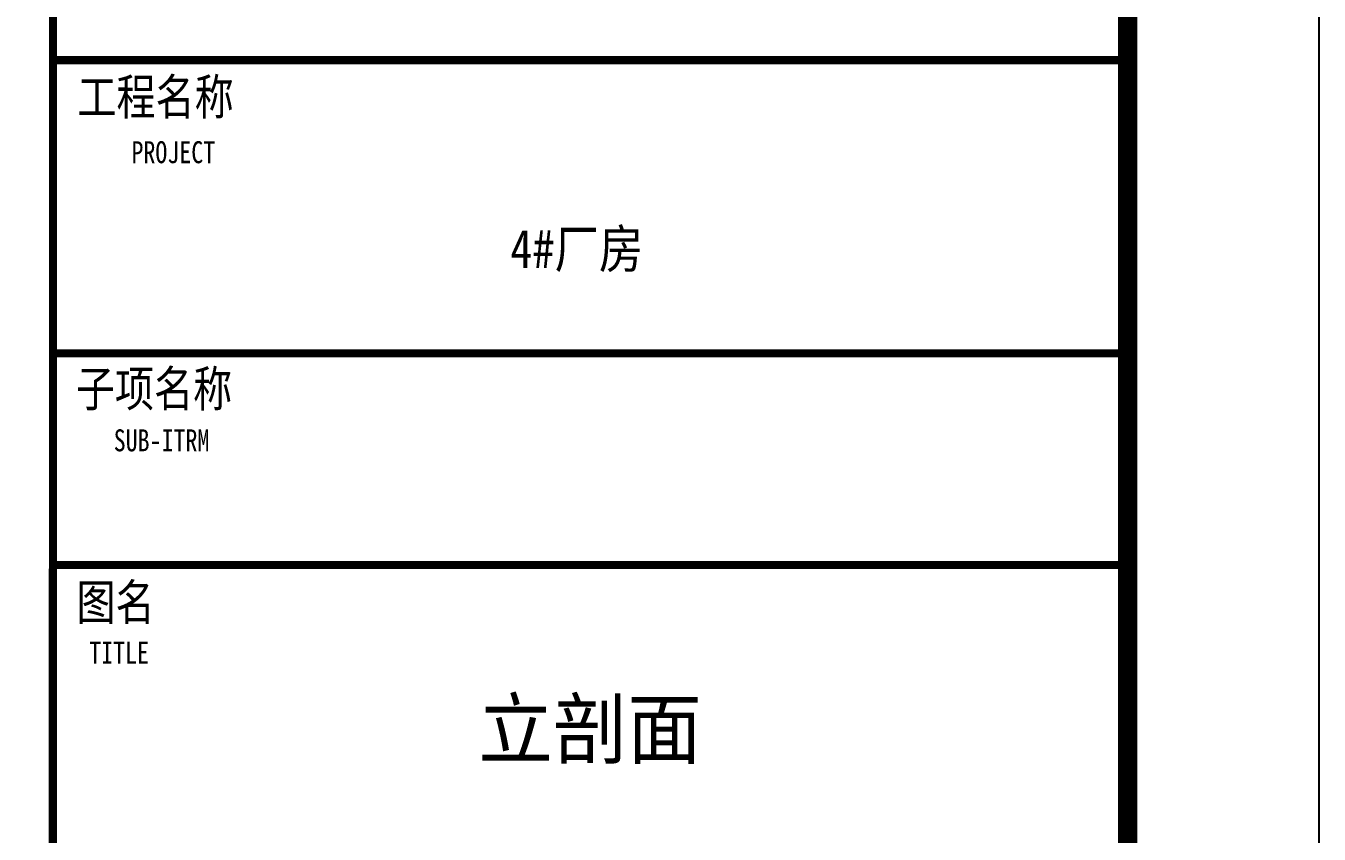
# Model space of a CAD drawing. Extents: x 3757684 to 3906284, y -130571 to 413559.
# Drawn here: x 3862979 to 3876484, y 314252 to 322689 of the extents above; entities that cross this region are included whole.
import ezdxf
from ezdxf.enums import TextEntityAlignment as Align

# ---------------------------------------------------------------- set-up
doc = ezdxf.new("R2010")
doc.units = 0
doc.header["$LTSCALE"] = 1000
doc.header["$MEASUREMENT"] = 0
doc.layers.get('0').update_dxf_attribs({"color": 4, "linetype": 'CONTINUOUS'})
for name, color, linetype in [('46', 7, 'CONTINUOUS'), ('PUB_TEXT', 7, 'CONTINUOUS'), ('PUB_TITLE', 4, 'CONTINUOUS')]:
    doc.layers.add(name, color=color, linetype=linetype)
doc.styles.add('-黑体', font='simhei_0.ttf', dxfattribs={"width": 0.8})

# ---------------------------------------------------------------- blocks, each defined once
blk = doc.blocks.new('A$C6CA8367D')
at = {"layer": 'PUB_TITLE', "lineweight": 40, "const_width": 42.5, "elevation": 0}
for points in [[(191.9, 40000.3), (189.4, 0.6)], [(190.7, 19887.4), (5800.6, 19887.1)], [(190.6, 18357.4), (5800.5, 18357.1)], [(190.5, 17252.4), (5800.5, 17252.1)]]:
    blk.add_lwpolyline(points, dxfattribs=at)
at = {"layer": '46', "linetype": 'Continuous', "style": '-黑体', "width": 0.85}
blk.add_text('4#厂房', height=200, rotation=359.99644, dxfattribs=at).set_placement((2925.9, 18802.4, 0), align=Align.CENTER)
at = {"layer": 'PUB_TEXT', "attachment_point": 1, "rotation": 359.99644, "style": '-黑体'}
for s, insert, char_height, width in [('工程名称', (318.6, 19789.3, 0), 187, 1111.794), ('PROJECT', (600.6, 19464.3, 0), 114.75, 2399.536), ('子项名称', (310.4, 18266.2, 0), 187, 1111.794), ('SUB-ITRM', (508, 17960.4, 0), 114.75, 2399.536), ('图名', (313.3, 17151.5, 0), 187, 1111.794), ('TITLE', (380.1, 16852, 0), 114.75, 2399.536)]:
    blk.add_mtext(s, dxfattribs=dict(at, insert=insert, char_height=char_height, width=width))

msp = doc.modelspace()

# ---------------------------------------------------------------- linework, layer by layer
at = {"layer": 'PUB_TITLE', "elevation": 0}
msp.add_lwpolyline([(3757684, 280556.7), (3876484, 280556.7), (3876484, 364556.7), (3757684, 364556.7)], close=True, dxfattribs=at)
at = {"layer": 'PUB_TITLE', "const_width": 200, "elevation": 0}
msp.add_lwpolyline([(3762684, 282556.7), (3874484, 282556.7), (3874484, 362556.7), (3762684, 362556.7)], close=True, dxfattribs=at)

# ---------------------------------------------------------------- block references
at = {"xscale": 2, "yscale": 2, "zscale": 2}
msp.add_blockref('A$C6CA8367D', (3862880.3, 282556.7, 0), dxfattribs=at)

# ---------------------------------------------------------------- texts
at = {"layer": '46', "linetype": 'Continuous', "style": '-黑体', "width": 0.95}
msp.add_text('立剖面', height=600, dxfattribs=at).set_placement((3868871, 315048.7, -55.6), align=Align.CENTER)

doc.saveas('drawing.dxf')
